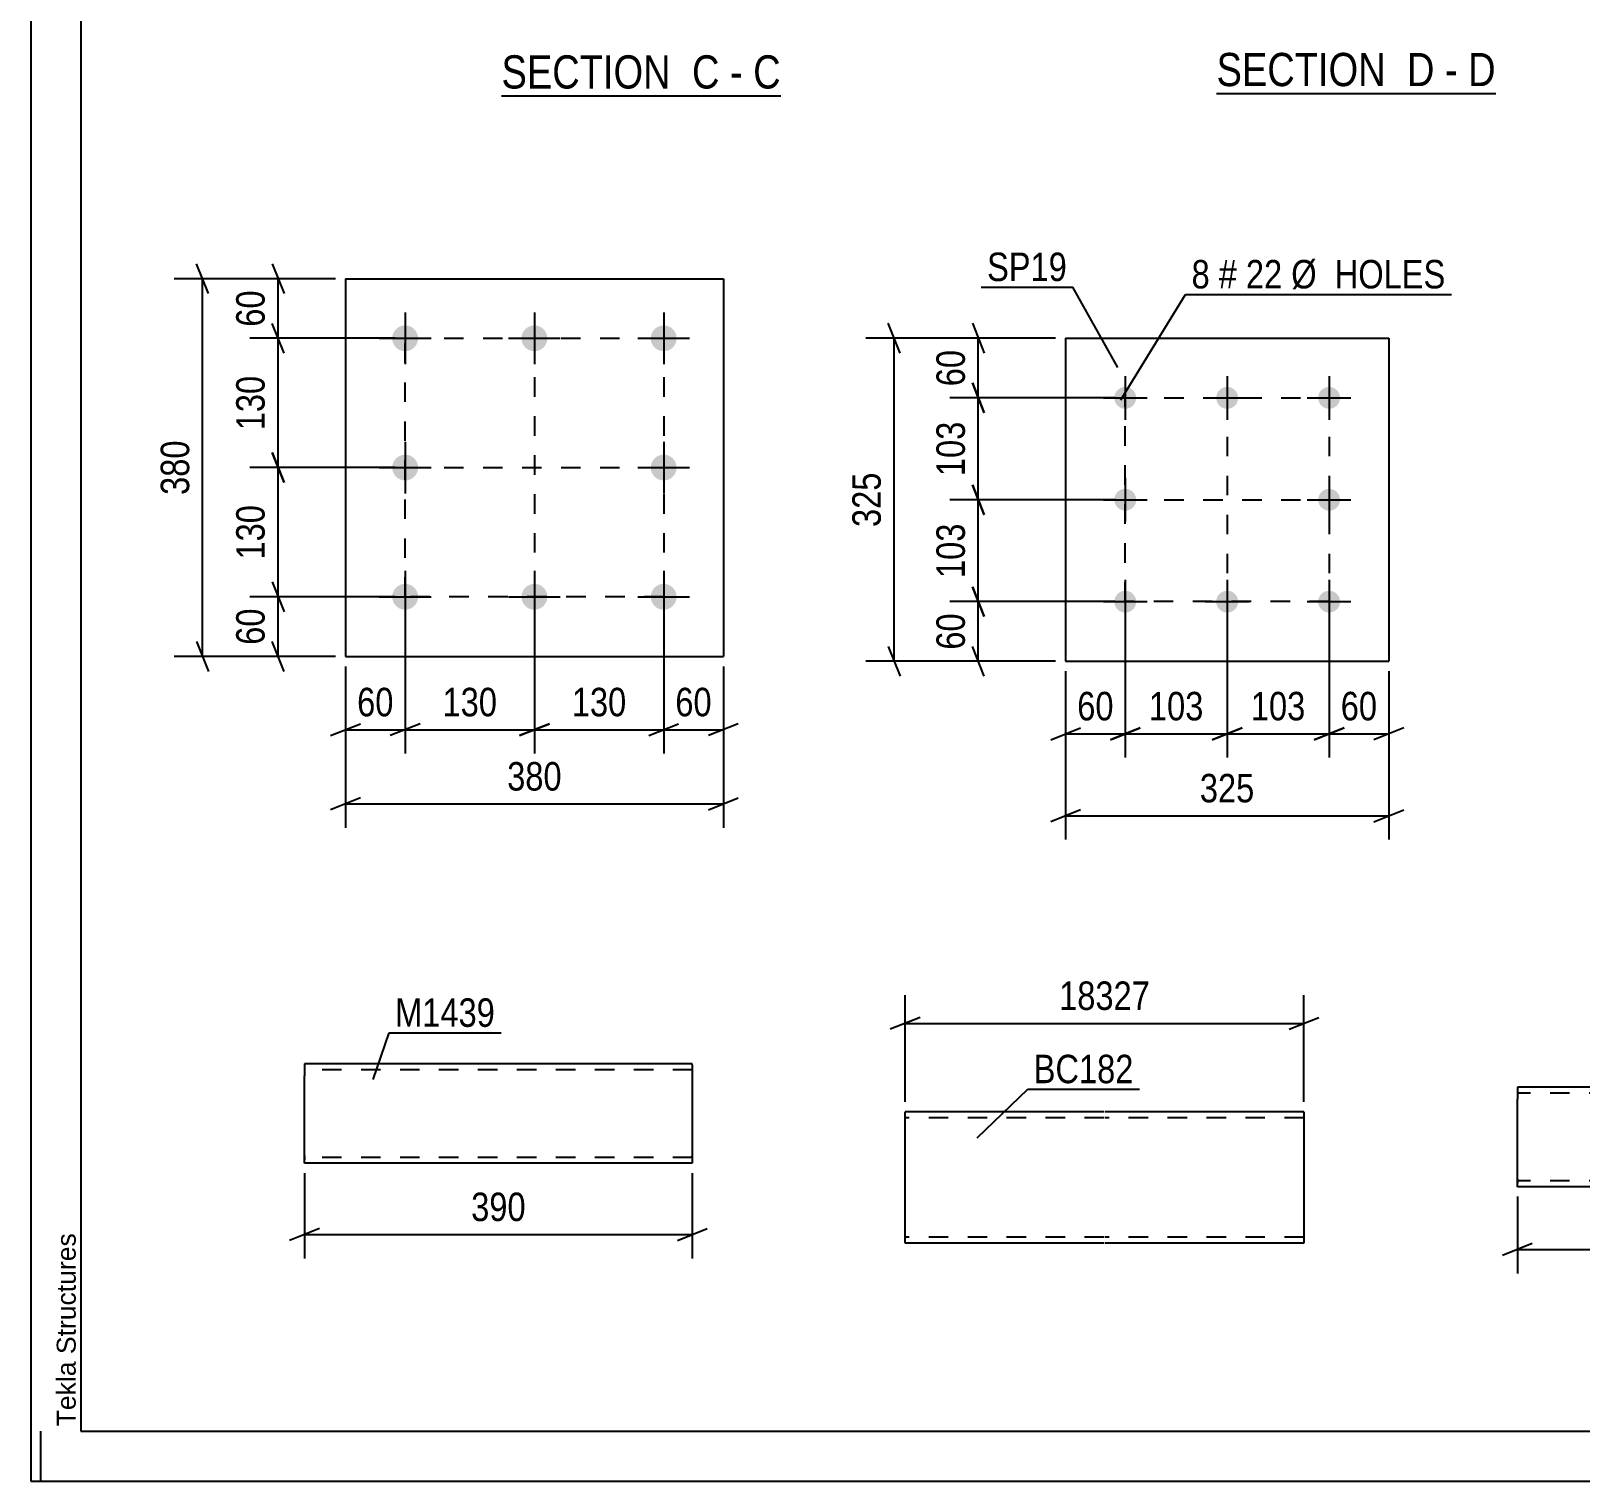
# Model space of a CAD drawing. Header units: millimetres. Extents: x 0 to 841, y 0 to 594.
# Drawn here: x 0 to 155.8, y 0 to 145.9 of the extents above; entities that cross this region are included whole.
import ezdxf

# ---------------------------------------------------------------- set-up
doc = ezdxf.new("R2010")
doc.units = ezdxf.units.MM
doc.linetypes.add('DXK_LINE_DOT2', pattern=[3.9198, 1.9599, -1.9599])
doc.styles.add('Arial', font='ARIAL.TTF', dxfattribs={"height": 0.2})
doc.styles.add('Arial Narrow', font='ARIALN.TTF', dxfattribs={"height": 0.2})

# ---------------------------------------------------------------- blocks, each defined once
blk = doc.blocks.new('Unknown-814761001-1137')
at = {"color": 5, "linetype": 'Continuous'}
for p, q in [((0, 594), (0, 0)), ((5, 589), (5, 5)), ((1, 0), (1, 5)), ((5, 5), (836, 5)), ((0, 0), (841, 0))]:
    blk.add_line(p, q, dxfattribs=at)
at = {"color": 174, "linetype": 'Continuous', "style": 'Arial'}
blk.add_text('Tekla Structures', height=1.9102, rotation=90, dxfattribs=at).set_placement((4.5, 5.5))
blk = doc.blocks.new('Unknown-814761001-19 - 5785')
at = {"color": 6, "linetype": 'Continuous'}
blk.add_line((119.23, 139.57), (147.3, 139.57), dxfattribs=at)
at = {"color": 0, "linetype": 'Continuous'}
for points in [[(137.33, 140.32), (137.33, 143.82), (119.23, 143.82), (119.23, 140.32)], [(141.15, 140.32), (141.15, 143.82), (138.38, 143.82), (138.38, 140.32)], [(143.48, 140.32), (143.48, 143.82), (142.2, 143.82), (142.2, 140.32)], [(147.3, 140.32), (147.3, 143.82), (144.53, 143.82), (144.53, 140.32)]]:
    blk.add_wipeout(points, dxfattribs=at)
at = {"color": 7, "linetype": 'Continuous', "style": 'Arial Narrow'}
for s, p in [('SECTION ', (119.23, 140.32)), ('D', (138.38, 140.32)), ('D', (144.53, 140.32)), ('-', (142.2, 140.32))]:
    blk.add_text(s, height=3.34, dxfattribs=at).set_placement(p)
blk = doc.blocks.new('Unknown-814761001-13 - 5475')
at = {"color": 6, "linetype": 'Continuous'}
blk.add_line((47.32, 139.33), (75.4, 139.33), dxfattribs=at)
at = {"color": 0, "linetype": 'Continuous'}
for points in [[(65.43, 140.08), (65.43, 143.58), (47.32, 143.58), (47.32, 140.08)], [(69.25, 140.08), (69.25, 143.58), (66.48, 143.58), (66.48, 140.08)], [(71.58, 140.08), (71.58, 143.58), (70.3, 143.58), (70.3, 140.08)], [(75.4, 140.08), (75.4, 143.58), (72.63, 143.58), (72.63, 140.08)]]:
    blk.add_wipeout(points, dxfattribs=at)
at = {"color": 7, "linetype": 'Continuous', "style": 'Arial Narrow'}
for s, p in [('SECTION ', (47.32, 140.08)), ('C', (66.48, 140.08)), ('C', (72.63, 140.08)), ('-', (70.3, 140.08))]:
    blk.add_text(s, height=3.34, dxfattribs=at).set_placement(p)
blk = doc.blocks.new('Part-814761001-10056 - 10055')
at = {"color": 2, "linetype": 'Continuous'}
for p, q in [((149.48, 39.61), (149.48, 38.41)), ((186.09, 39.61), (149.48, 39.61)), ((186.09, 39.52), (186.09, 39.61)), ((186.09, 39.52), (186.09, 38.41)), ((149.48, 30.35), (149.48, 38.41)), ((186.09, 38.41), (186.09, 29.61)), ((149.48, 29.71), (149.48, 30.35)), ((149.48, 29.61), (149.48, 29.71)), ((186.09, 29.61), (149.48, 29.61))]:
    blk.add_line(p, q, dxfattribs=at)
at = {"color": 7, "linetype": 'DXK_LINE_DOT2'}
for p, q in [((186.09, 39.01), (149.48, 39.01)), ((186.09, 39.26), (186.09, 38.41)), ((149.48, 30.35), (149.48, 29.97)), ((149.48, 30.21), (149.48, 30.26)), ((186.09, 30.21), (149.48, 30.21)), ((149.48, 29.61), (149.48, 29.61)), ((186.09, 30.26), (186.09, 30.35)), ((186.09, 30.21), (186.09, 30.26)), ((186.09, 30.21), (186.09, 30.26))]:
    blk.add_line(p, q, dxfattribs=at)
blk = doc.blocks.new('Part-814761001-10106 - 10105')
at = {"color": 2, "linetype": 'Continuous'}
for p, q in [((27.51, 41.96), (27.51, 40.76)), ((66.51, 41.96), (27.51, 41.96)), ((27.51, 32.7), (27.51, 40.76)), ((66.51, 41.87), (66.51, 41.96)), ((66.51, 41.87), (66.51, 40.76)), ((66.51, 40.76), (66.51, 31.96)), ((27.51, 32.05), (27.51, 32.7)), ((27.51, 31.96), (27.51, 32.05)), ((66.51, 31.96), (27.51, 31.96))]:
    blk.add_line(p, q, dxfattribs=at)
at = {"color": 7, "linetype": 'DXK_LINE_DOT2'}
for p, q in [((66.51, 41.36), (27.51, 41.36)), ((66.51, 41.61), (66.51, 40.76)), ((27.51, 32.7), (27.51, 32.31)), ((27.51, 32.56), (27.51, 32.6)), ((66.51, 32.56), (27.51, 32.56)), ((27.51, 31.96), (27.51, 31.96)), ((66.51, 32.6), (66.51, 32.7)), ((66.51, 32.56), (66.51, 32.6)), ((66.51, 32.56), (66.51, 32.6))]:
    blk.add_line(p, q, dxfattribs=at)
blk = doc.blocks.new('Part-814761001-9931 - 9930')
at = {"color": 2, "linetype": 'Continuous'}
for p, q in [((107.92, 37.13), (87.92, 37.13)), ((87.92, 24.02), (87.92, 37.13)), ((128.02, 37.13), (108.02, 37.13)), ((128.02, 37.13), (128.02, 23.93)), ((87.92, 23.93), (87.92, 24.02)), ((107.92, 23.93), (87.92, 23.93)), ((128.02, 23.93), (108.02, 23.93))]:
    blk.add_line(p, q, dxfattribs=at)
at = {"color": 7, "linetype": 'DXK_LINE_DOT2'}
for p, q in [((107.92, 36.53), (87.92, 36.53)), ((128.02, 36.53), (108.02, 36.53)), ((128.02, 37.04), (128.02, 37.13)), ((87.92, 24.53), (87.92, 24.58)), ((107.92, 24.53), (87.92, 24.53)), ((128.02, 24.53), (108.02, 24.53)), ((128.02, 24.53), (128.02, 24.58))]:
    blk.add_line(p, q, dxfattribs=at)
blk = doc.blocks.new('Part-814761001-9940 - 9939')
at = {"color": 2, "linetype": 'Continuous'}
for p, q in [((104.05, 114.96), (104.05, 82.46)), ((104.05, 114.96), (136.55, 114.96)), ((136.55, 114.96), (136.55, 82.46)), ((104.05, 82.46), (136.55, 82.46))]:
    blk.add_line(p, q, dxfattribs=at)
blk = doc.blocks.new('Bolt-814761001-9941 - 9939')
at = {"linetype": 'Continuous'}
for points in [[(110.05, 110.06, -1), (110.05, 107.86, -1)], [(120.3, 110.06, -1), (120.3, 107.86, -1)], [(130.55, 110.06, -1), (130.55, 107.86, -1)], [(110.05, 99.81, -1), (110.05, 97.61, -1)], [(130.55, 99.81, -1), (130.55, 97.61, -1)], [(110.05, 89.56, -1), (110.05, 87.36, -1)], [(120.3, 89.56, -1), (120.3, 87.36, -1)], [(130.55, 89.56, -1), (130.55, 87.36, -1)]]:
    blk.add_hatch(color=1, dxfattribs=at).paths.add_polyline_path(points)
at = {"color": 1, "linetype": 'Continuous'}
for p, q in [((110.05, 111.16), (110.05, 106.76)), ((120.3, 111.16), (120.3, 106.76)), ((130.55, 111.16), (130.55, 106.76)), ((107.85, 108.96), (112.25, 108.96)), ((118.1, 108.96), (122.5, 108.96)), ((128.35, 108.96), (132.75, 108.96)), ((110.05, 100.91), (110.05, 96.51)), ((130.55, 100.91), (130.55, 96.51)), ((107.85, 98.71), (112.25, 98.71)), ((128.35, 98.71), (132.75, 98.71)), ((110.05, 90.66), (110.05, 86.26)), ((120.3, 90.66), (120.3, 86.26)), ((130.55, 90.66), (130.55, 86.26)), ((107.85, 88.46), (112.25, 88.46)), ((118.1, 88.46), (122.5, 88.46)), ((128.35, 88.46), (132.75, 88.46))]:
    blk.add_line(p, q, dxfattribs=at)
blk = doc.blocks.new('Part-814761001-10003 - 10002')
at = {"color": 2, "linetype": 'Continuous'}
for p, q in [((31.63, 120.95), (31.63, 82.95)), ((31.63, 120.95), (69.63, 120.95)), ((69.63, 120.95), (69.63, 82.95)), ((31.63, 82.95), (69.63, 82.95))]:
    blk.add_line(p, q, dxfattribs=at)
blk = doc.blocks.new('Bolt-814761001-10004 - 10002')
at = {"linetype": 'Continuous'}
for points in [[(37.63, 116.25, -1), (37.63, 113.65, -1)], [(50.63, 116.25, -1), (50.63, 113.65, -1)], [(63.63, 116.25, -1), (63.63, 113.65, -1)], [(37.63, 103.25, -1), (37.63, 100.65, -1)], [(63.63, 103.25, -1), (63.63, 100.65, -1)], [(37.63, 90.25, -1), (37.63, 87.65, -1)], [(50.63, 90.25, -1), (50.63, 87.65, -1)], [(63.63, 90.25, -1), (63.63, 87.65, -1)]]:
    blk.add_hatch(color=1, dxfattribs=at).paths.add_polyline_path(points)
at = {"color": 1, "linetype": 'Continuous'}
for p, q in [((37.63, 117.55), (37.63, 112.35)), ((50.63, 117.55), (50.63, 112.35)), ((63.63, 117.55), (63.63, 112.35)), ((35.03, 114.95), (40.23, 114.95)), ((48.03, 114.95), (53.23, 114.95)), ((61.03, 114.95), (66.23, 114.95)), ((37.63, 104.55), (37.63, 99.35)), ((63.63, 104.55), (63.63, 99.35)), ((35.03, 101.95), (40.23, 101.95)), ((61.03, 101.95), (66.23, 101.95)), ((37.63, 91.55), (37.63, 86.35)), ((50.63, 91.55), (50.63, 86.35)), ((63.63, 91.55), (63.63, 86.35)), ((35.03, 88.95), (40.23, 88.95)), ((48.03, 88.95), (53.23, 88.95)), ((61.03, 88.95), (66.23, 88.95))]:
    blk.add_line(p, q, dxfattribs=at)
blk = doc.blocks.new('Rectangle-814761001-10882 - 9939')
at = {"color": 1, "linetype": 'DXK_LINE_DOT2'}
blk.add_lwpolyline([(110.05, 108.96), (130.55, 108.96), (130.55, 88.46), (110.05, 88.46), (110.05, 108.96)], close=True, dxfattribs=at)
blk = doc.blocks.new('Rectangle-814761001-10872 - 10002')
at = {"color": 1, "linetype": 'DXK_LINE_DOT2'}
blk.add_lwpolyline([(37.63, 114.95), (63.63, 114.95), (63.63, 88.95), (37.63, 88.95), (37.63, 114.95)], close=True, dxfattribs=at)
blk = doc.blocks.new('Line-814761001-11055 - 9939')
at = {"color": 1, "linetype": 'DXK_LINE_DOT2'}
blk.add_line((120.3, 108.96), (120.3, 88.46), dxfattribs=at)
blk = doc.blocks.new('Line-814761001-11041 - 10002')
at = {"color": 1, "linetype": 'DXK_LINE_DOT2'}
blk.add_line((50.63, 114.95), (50.63, 88.95), dxfattribs=at)
blk = doc.blocks.new('Line-814761001-11062 - 9939')
at = {"color": 1, "linetype": 'DXK_LINE_DOT2'}
blk.add_line((110.05, 98.71), (130.55, 98.71), dxfattribs=at)
blk = doc.blocks.new('Line-814761001-11048 - 10002')
at = {"color": 1, "linetype": 'DXK_LINE_DOT2'}
blk.add_line((37.63, 101.95), (63.63, 101.95), dxfattribs=at)
blk = doc.blocks.new('StraightDimension-814761001-10277 - 10055')
at = {"color": 7, "linetype": 'Continuous'}
for p, q in [((149.48, 28.61), (149.48, 20.88)), ((186.09, 28.61), (186.09, 20.88)), ((150.98, 23.88), (147.98, 22.68)), ((184.59, 22.68), (187.59, 23.88)), ((149.48, 23.28), (186.09, 23.28))]:
    blk.add_line(p, q, dxfattribs=at)
at = {"color": 0}
blk.add_wipeout([(171.13, 24.03), (171.13, 28.23), (164.44, 28.23), (164.44, 24.03)], dxfattribs=at)
at = {"color": 3, "style": 'Arial Narrow'}
blk.add_text('366', height=2.863, dxfattribs=at).set_placement((165.04, 24.63))
blk = doc.blocks.new('StraightDimension-814761001-10317 - 10105')
at = {"color": 7, "linetype": 'Continuous'}
for p, q in [((27.51, 30.96), (27.51, 22.4)), ((66.51, 30.96), (66.51, 22.4)), ((29.01, 25.4), (26.01, 24.2)), ((65.01, 24.2), (68.01, 25.4)), ((27.51, 24.8), (66.51, 24.8))]:
    blk.add_line(p, q, dxfattribs=at)
at = {"color": 0}
blk.add_wipeout([(50.35, 25.55), (50.35, 29.75), (43.67, 29.75), (43.67, 25.55)], dxfattribs=at)
at = {"color": 3, "style": 'Arial Narrow'}
blk.add_text('390', height=2.863, dxfattribs=at).set_placement((44.27, 26.15))
blk = doc.blocks.new('StraightDimension-814761001-10145 - 9930')
at = {"color": 7, "linetype": 'Continuous'}
for p, q in [((87.92, 38.13), (87.92, 48.89)), ((128.02, 38.13), (128.02, 48.89)), ((89.42, 46.64), (86.42, 45.44)), ((87.92, 46.04), (128.02, 46.04)), ((126.52, 45.44), (129.52, 46.64))]:
    blk.add_line(p, q, dxfattribs=at)
at = {"color": 0}
blk.add_wipeout([(113.14, 46.79), (113.14, 50.99), (102.8, 50.99), (102.8, 46.79)], dxfattribs=at)
at = {"color": 3, "style": 'Arial Narrow'}
blk.add_text('18327', height=2.863, dxfattribs=at).set_placement((103.4, 47.39))
blk = doc.blocks.new('StraightDimension-814761001-10151 - 9939')
at = {"color": 7, "linetype": 'Continuous'}
for p, q in [((94.67, 100.21), (95.87, 97.21)), ((109.05, 98.71), (92.42, 98.71)), ((95.27, 88.46), (95.27, 98.71)), ((95.87, 86.96), (94.67, 89.96)), ((109.05, 88.46), (92.42, 88.46))]:
    blk.add_line(p, q, dxfattribs=at)
at = {"color": 0}
blk.add_wipeout([(94.52, 96.92), (90.32, 96.92), (90.32, 90.24), (94.52, 90.24)], dxfattribs=at)
at = {"color": 3, "style": 'Arial Narrow'}
blk.add_text('103', height=2.863, rotation=90.0002, dxfattribs=at).set_placement((93.92, 90.84))
blk = doc.blocks.new('StraightDimension-814761001-10172 - 9939')
at = {"color": 7, "linetype": 'Continuous'}
for p, q in [((110.05, 87.46), (110.05, 72.77)), ((104.05, 81.46), (104.05, 72.77)), ((102.55, 74.57), (105.55, 75.77)), ((104.05, 75.17), (110.05, 75.17)), ((111.55, 75.77), (108.55, 74.57))]:
    blk.add_line(p, q, dxfattribs=at)
at = {"color": 0}
blk.add_wipeout([(109.47, 75.92), (109.47, 80.12), (104.62, 80.12), (104.62, 75.92)], dxfattribs=at)
at = {"color": 3, "style": 'Arial Narrow'}
blk.add_text('60', height=2.863, dxfattribs=at).set_placement((105.22, 76.52))
blk = doc.blocks.new('StraightDimension-814761001-10149 - 9939')
at = {"color": 7, "linetype": 'Continuous'}
for p, q in [((94.67, 116.46), (95.87, 113.46)), ((103.05, 114.96), (92.42, 114.96)), ((95.27, 108.96), (95.27, 114.96)), ((95.87, 107.46), (94.67, 110.46)), ((109.05, 108.96), (92.42, 108.96))]:
    blk.add_line(p, q, dxfattribs=at)
at = {"color": 0}
blk.add_wipeout([(94.52, 114.39), (90.32, 114.39), (90.32, 109.53), (94.52, 109.53)], dxfattribs=at)
at = {"color": 3, "style": 'Arial Narrow'}
blk.add_text('60', height=2.863, rotation=90.0002, dxfattribs=at).set_placement((93.92, 110.13))
blk = doc.blocks.new('StraightDimension-814761001-10150 - 9939')
at = {"color": 7, "linetype": 'Continuous'}
for p, q in [((94.67, 110.46), (95.87, 107.46)), ((109.05, 108.96), (92.42, 108.96)), ((95.27, 98.71), (95.27, 108.96)), ((95.87, 97.21), (94.67, 100.21)), ((109.05, 98.71), (92.42, 98.71))]:
    blk.add_line(p, q, dxfattribs=at)
at = {"color": 0}
blk.add_wipeout([(94.52, 107.17), (90.32, 107.17), (90.32, 100.49), (94.52, 100.49)], dxfattribs=at)
at = {"color": 3, "style": 'Arial Narrow'}
blk.add_text('103', height=2.863, rotation=90.0002, dxfattribs=at).set_placement((93.92, 101.09))
blk = doc.blocks.new('StraightDimension-814761001-10152 - 9939')
at = {"color": 7, "linetype": 'Continuous'}
for p, q in [((94.67, 89.96), (95.87, 86.96)), ((109.05, 88.46), (92.42, 88.46)), ((95.27, 82.46), (95.27, 88.46)), ((95.87, 80.96), (94.67, 83.96)), ((103.05, 82.46), (92.42, 82.46))]:
    blk.add_line(p, q, dxfattribs=at)
at = {"color": 0}
blk.add_wipeout([(94.52, 87.89), (90.32, 87.89), (90.32, 83.03), (94.52, 83.03)], dxfattribs=at)
at = {"color": 3, "style": 'Arial Narrow'}
blk.add_text('60', height=2.863, rotation=90.0002, dxfattribs=at).set_placement((93.92, 83.63))
blk = doc.blocks.new('StraightDimension-814761001-10165 - 9939')
at = {"color": 7, "linetype": 'Continuous'}
for p, q in [((87.41, 113.46), (86.21, 116.46)), ((103.05, 114.96), (83.96, 114.96)), ((86.81, 82.46), (86.81, 114.96)), ((86.21, 83.96), (87.41, 80.96)), ((103.05, 82.46), (83.96, 82.46))]:
    blk.add_line(p, q, dxfattribs=at)
at = {"color": 0}
blk.add_wipeout([(86.06, 102.05), (81.86, 102.05), (81.86, 95.37), (86.06, 95.37)], dxfattribs=at)
at = {"color": 3, "style": 'Arial Narrow'}
blk.add_text('325', height=2.863, rotation=90.0002, dxfattribs=at).set_placement((85.46, 95.97))
blk = doc.blocks.new('StraightDimension-814761001-10169 - 9939')
at = {"color": 7, "linetype": 'Continuous'}
for p, q in [((130.55, 87.46), (130.55, 72.77)), ((136.55, 81.46), (136.55, 72.77)), ((129.05, 74.57), (132.05, 75.77)), ((130.55, 75.17), (136.55, 75.17)), ((138.05, 75.77), (135.05, 74.57))]:
    blk.add_line(p, q, dxfattribs=at)
at = {"color": 0}
blk.add_wipeout([(135.97, 75.92), (135.97, 80.12), (131.12, 80.12), (131.12, 75.92)], dxfattribs=at)
at = {"color": 3, "style": 'Arial Narrow'}
blk.add_text('60', height=2.863, dxfattribs=at).set_placement((131.72, 76.52))
blk = doc.blocks.new('StraightDimension-814761001-10170 - 9939')
at = {"color": 7, "linetype": 'Continuous'}
for p, q in [((120.3, 87.46), (120.3, 72.77)), ((130.55, 87.46), (130.55, 72.77)), ((118.8, 74.57), (121.8, 75.77)), ((120.3, 75.17), (130.55, 75.17)), ((132.05, 75.77), (129.05, 74.57))]:
    blk.add_line(p, q, dxfattribs=at)
at = {"color": 0}
blk.add_wipeout([(128.76, 75.92), (128.76, 80.12), (122.08, 80.12), (122.08, 75.92)], dxfattribs=at)
at = {"color": 3, "style": 'Arial Narrow'}
blk.add_text('103', height=2.863, dxfattribs=at).set_placement((122.68, 76.52))
blk = doc.blocks.new('StraightDimension-814761001-10171 - 9939')
at = {"color": 7, "linetype": 'Continuous'}
for p, q in [((110.05, 87.46), (110.05, 72.77)), ((120.3, 87.46), (120.3, 72.77)), ((108.55, 74.57), (111.55, 75.77)), ((110.05, 75.17), (120.3, 75.17)), ((121.8, 75.77), (118.8, 74.57))]:
    blk.add_line(p, q, dxfattribs=at)
at = {"color": 0}
blk.add_wipeout([(118.51, 75.92), (118.51, 80.12), (111.83, 80.12), (111.83, 75.92)], dxfattribs=at)
at = {"color": 3, "style": 'Arial Narrow'}
blk.add_text('103', height=2.863, dxfattribs=at).set_placement((112.43, 76.52))
blk = doc.blocks.new('StraightDimension-814761001-10185 - 9939')
at = {"color": 7, "linetype": 'Continuous'}
for p, q in [((104.05, 81.46), (104.05, 64.52)), ((136.55, 81.46), (136.55, 64.52)), ((105.55, 67.52), (102.55, 66.32)), ((135.05, 66.32), (138.05, 67.52)), ((104.05, 66.92), (136.55, 66.92))]:
    blk.add_line(p, q, dxfattribs=at)
at = {"color": 0}
blk.add_wipeout([(123.64, 67.67), (123.64, 71.87), (116.95, 71.87), (116.95, 67.67)], dxfattribs=at)
at = {"color": 3, "style": 'Arial Narrow'}
blk.add_text('325', height=2.863, dxfattribs=at).set_placement((117.55, 68.27))
blk = doc.blocks.new('StraightDimension-814761001-10237 - 10002')
at = {"color": 7, "linetype": 'Continuous'}
for p, q in [((24.25, 122.45), (25.45, 119.45)), ((30.63, 120.95), (22, 120.95)), ((24.85, 114.95), (24.85, 120.95)), ((25.45, 113.45), (24.25, 116.45)), ((36.63, 114.95), (22, 114.95))]:
    blk.add_line(p, q, dxfattribs=at)
at = {"color": 0}
blk.add_wipeout([(24.1, 120.37), (19.9, 120.37), (19.9, 115.52), (24.1, 115.52)], dxfattribs=at)
at = {"color": 3, "style": 'Arial Narrow'}
blk.add_text('60', height=2.863, rotation=90.0002, dxfattribs=at).set_placement((23.5, 116.12))
blk = doc.blocks.new('StraightDimension-814761001-10240 - 10002')
at = {"color": 7, "linetype": 'Continuous'}
for p, q in [((24.25, 90.45), (25.45, 87.45)), ((36.63, 88.95), (22, 88.95)), ((24.85, 82.95), (24.85, 88.95)), ((25.45, 81.45), (24.25, 84.45)), ((30.63, 82.95), (22, 82.95))]:
    blk.add_line(p, q, dxfattribs=at)
at = {"color": 0}
blk.add_wipeout([(24.1, 88.37), (19.9, 88.37), (19.9, 83.52), (24.1, 83.52)], dxfattribs=at)
at = {"color": 3, "style": 'Arial Narrow'}
blk.add_text('60', height=2.863, rotation=90.0002, dxfattribs=at).set_placement((23.5, 84.12))
blk = doc.blocks.new('StraightDimension-814761001-10273 - 10002')
at = {"color": 7, "linetype": 'Continuous'}
for p, q in [((31.63, 81.95), (31.63, 65.71)), ((69.63, 81.95), (69.63, 65.71)), ((33.13, 68.71), (30.13, 67.51)), ((68.13, 67.51), (71.13, 68.71)), ((31.63, 68.11), (69.63, 68.11))]:
    blk.add_line(p, q, dxfattribs=at)
at = {"color": 0}
blk.add_wipeout([(53.97, 68.86), (53.97, 73.06), (47.29, 73.06), (47.29, 68.86)], dxfattribs=at)
at = {"color": 3, "style": 'Arial Narrow'}
blk.add_text('380', height=2.863, dxfattribs=at).set_placement((47.89, 69.46))
blk = doc.blocks.new('StraightDimension-814761001-10238 - 10002')
at = {"color": 7, "linetype": 'Continuous'}
for p, q in [((25.45, 113.45), (24.25, 116.45)), ((36.63, 114.95), (22, 114.95)), ((24.85, 101.95), (24.85, 114.95)), ((24.25, 103.45), (25.45, 100.45)), ((36.63, 101.95), (22, 101.95))]:
    blk.add_line(p, q, dxfattribs=at)
at = {"color": 0}
blk.add_wipeout([(24.1, 111.79), (19.9, 111.79), (19.9, 105.1), (24.1, 105.1)], dxfattribs=at)
at = {"color": 3, "style": 'Arial Narrow'}
blk.add_text('130', height=2.863, rotation=90.0002, dxfattribs=at).set_placement((23.5, 105.7))
blk = doc.blocks.new('StraightDimension-814761001-10239 - 10002')
at = {"color": 7, "linetype": 'Continuous'}
for p, q in [((25.45, 100.45), (24.25, 103.45)), ((36.63, 101.95), (22, 101.95)), ((24.85, 88.95), (24.85, 101.95)), ((24.25, 90.45), (25.45, 87.45)), ((36.63, 88.95), (22, 88.95))]:
    blk.add_line(p, q, dxfattribs=at)
at = {"color": 0}
blk.add_wipeout([(24.1, 98.79), (19.9, 98.79), (19.9, 92.1), (24.1, 92.1)], dxfattribs=at)
at = {"color": 3, "style": 'Arial Narrow'}
blk.add_text('130', height=2.863, rotation=90.0002, dxfattribs=at).set_placement((23.5, 92.7))
blk = doc.blocks.new('StraightDimension-814761001-10253 - 10002')
at = {"color": 7, "linetype": 'Continuous'}
for p, q in [((17.86, 119.45), (16.66, 122.45)), ((30.63, 120.95), (14.41, 120.95)), ((17.26, 82.95), (17.26, 120.95)), ((16.66, 84.45), (17.86, 81.45)), ((30.63, 82.95), (14.41, 82.95))]:
    blk.add_line(p, q, dxfattribs=at)
at = {"color": 0}
blk.add_wipeout([(16.51, 105.29), (12.31, 105.29), (12.31, 98.6), (16.51, 98.6)], dxfattribs=at)
at = {"color": 3, "style": 'Arial Narrow'}
blk.add_text('380', height=2.863, rotation=90.0002, dxfattribs=at).set_placement((15.91, 99.2))
blk = doc.blocks.new('StraightDimension-814761001-10257 - 10002')
at = {"color": 7, "linetype": 'Continuous'}
for p, q in [((63.63, 87.95), (63.63, 73.18)), ((69.63, 81.95), (69.63, 73.18)), ((62.13, 74.98), (65.13, 76.18)), ((63.63, 75.58), (69.63, 75.58)), ((71.13, 76.18), (68.13, 74.98))]:
    blk.add_line(p, q, dxfattribs=at)
at = {"color": 0}
blk.add_wipeout([(69.06, 76.33), (69.06, 80.53), (64.2, 80.53), (64.2, 76.33)], dxfattribs=at)
at = {"color": 3, "style": 'Arial Narrow'}
blk.add_text('60', height=2.863, dxfattribs=at).set_placement((64.8, 76.93))
blk = doc.blocks.new('StraightDimension-814761001-10258 - 10002')
at = {"color": 7, "linetype": 'Continuous'}
for p, q in [((50.63, 87.95), (50.63, 73.18)), ((63.63, 87.95), (63.63, 73.18)), ((52.13, 76.18), (49.13, 74.98)), ((50.63, 75.58), (63.63, 75.58)), ((62.13, 74.98), (65.13, 76.18))]:
    blk.add_line(p, q, dxfattribs=at)
at = {"color": 0}
blk.add_wipeout([(60.47, 76.33), (60.47, 80.53), (53.79, 80.53), (53.79, 76.33)], dxfattribs=at)
at = {"color": 3, "style": 'Arial Narrow'}
blk.add_text('130', height=2.863, dxfattribs=at).set_placement((54.39, 76.93))
blk = doc.blocks.new('StraightDimension-814761001-10259 - 10002')
at = {"color": 7, "linetype": 'Continuous'}
for p, q in [((37.63, 87.95), (37.63, 73.18)), ((50.63, 87.95), (50.63, 73.18)), ((39.13, 76.18), (36.13, 74.98)), ((37.63, 75.58), (50.63, 75.58)), ((49.13, 74.98), (52.13, 76.18))]:
    blk.add_line(p, q, dxfattribs=at)
at = {"color": 0}
blk.add_wipeout([(47.47, 76.33), (47.47, 80.53), (40.79, 80.53), (40.79, 76.33)], dxfattribs=at)
at = {"color": 3, "style": 'Arial Narrow'}
blk.add_text('130', height=2.863, dxfattribs=at).set_placement((41.39, 76.93))
blk = doc.blocks.new('StraightDimension-814761001-10260 - 10002')
at = {"color": 7, "linetype": 'Continuous'}
for p, q in [((37.63, 87.95), (37.63, 73.18)), ((31.63, 81.95), (31.63, 73.18)), ((30.13, 74.98), (33.13, 76.18)), ((31.63, 75.58), (37.63, 75.58)), ((39.13, 76.18), (36.13, 74.98))]:
    blk.add_line(p, q, dxfattribs=at)
at = {"color": 0}
blk.add_wipeout([(37.06, 76.33), (37.06, 80.53), (32.2, 80.53), (32.2, 76.33)], dxfattribs=at)
at = {"color": 3, "style": 'Arial Narrow'}
blk.add_text('60', height=2.863, dxfattribs=at).set_placement((32.8, 76.93))
blk = doc.blocks.new('Mark-814761001-10347 - 10105')
at = {"color": 0}
blk.add_wipeout([(46.67, 45.69), (46.67, 48.69), (36.62, 48.69), (36.62, 45.69)], dxfattribs=at)
blk.add_wipeout([(46.67, 45.69), (46.67, 48.69), (36.62, 48.69), (36.62, 45.69)], dxfattribs=at)
at = {"color": 30, "linetype": 'Continuous'}
for p, q in [((34.42, 40.39), (36.02, 45.09)), ((36.02, 45.09), (47.27, 45.09))]:
    blk.add_line(p, q, dxfattribs=at)
at = {"color": 3, "style": 'Arial Narrow'}
blk.add_text('M1439', height=2.863, dxfattribs=at).set_placement((36.62, 45.69))
blk = doc.blocks.new('Mark-814761001-11691 - 9930')
at = {"color": 0}
blk.add_wipeout([(110.89, 40.02), (110.89, 43.02), (100.84, 43.02), (100.84, 40.02)], dxfattribs=at)
blk.add_wipeout([(110.89, 40.02), (110.89, 43.02), (100.84, 43.02), (100.84, 40.02)], dxfattribs=at)
at = {"color": 30, "linetype": 'Continuous'}
for p, q in [((95.16, 34.54), (100.24, 39.42)), ((100.24, 39.42), (111.49, 39.42))]:
    blk.add_line(p, q, dxfattribs=at)
at = {"color": 3, "style": 'Arial Narrow'}
blk.add_text('BC182', height=2.863, dxfattribs=at).set_placement((100.84, 40.02))
blk = doc.blocks.new('Mark-814761001-10326 - 9939')
at = {"color": 0}
blk.add_wipeout([(104.18, 120.71), (104.18, 123.71), (96.15, 123.71), (96.15, 120.71)], dxfattribs=at)
blk.add_wipeout([(104.18, 120.71), (104.18, 123.71), (96.15, 123.71), (96.15, 120.71)], dxfattribs=at)
at = {"color": 30, "linetype": 'Continuous'}
for p in [(95.55, 120.11), (109.3, 112)]:
    blk.add_line(p, (104.78, 120.11), dxfattribs=at)
at = {"color": 3, "style": 'Arial Narrow'}
blk.add_text('SP19', height=2.863, dxfattribs=at).set_placement((96.15, 120.71))
blk = doc.blocks.new('Mark-814761001-10329 - 9939')
at = {"color": 0}
for points in [[(118.55, 119.97), (118.55, 122.97), (116.72, 122.97), (116.72, 119.97)], [(121.28, 119.97), (121.28, 122.97), (119.45, 122.97), (119.45, 119.97)], [(125.84, 119.97), (125.84, 122.97), (122.18, 122.97), (122.18, 119.97)], [(142.26, 119.97), (142.26, 122.97), (126.74, 122.97), (126.74, 119.97)]]:
    blk.add_wipeout(points, dxfattribs=at)
for points in [[(118.55, 119.97), (118.55, 122.97), (116.72, 122.97), (116.72, 119.97)], [(121.28, 119.97), (121.28, 122.97), (119.45, 122.97), (119.45, 119.97)], [(125.84, 119.97), (125.84, 122.97), (122.18, 122.97), (122.18, 119.97)], [(142.26, 119.97), (142.26, 122.97), (126.74, 122.97), (126.74, 119.97)]]:
    blk.add_wipeout(points, dxfattribs=at)
at = {"color": 7, "linetype": 'Continuous'}
for p, q in [((109.59, 108.76), (116.12, 119.37)), ((116.12, 119.37), (142.86, 119.37))]:
    blk.add_line(p, q, dxfattribs=at)
at = {"color": 3, "style": 'Arial Narrow'}
for s, height, p in [('8', 2.86, (116.72, 119.97)), ('#', 2.86, (119.45, 119.97)), ('22', 2.863, (122.18, 119.97)), ('Ø  HOLES', 2.863, (126.74, 119.97))]:
    blk.add_text(s, height=height, dxfattribs=at).set_placement(p)

msp = doc.modelspace()

# ---------------------------------------------------------------- block references
for name in ['Unknown-814761001-1137', 'Part-814761001-10003 - 10002', 'Bolt-814761001-10004 - 10002', 'Rectangle-814761001-10872 - 10002', 'Line-814761001-11041 - 10002', 'Part-814761001-9940 - 9939', 'Bolt-814761001-9941 - 9939', 'Rectangle-814761001-10882 - 9939', 'Line-814761001-11055 - 9939', 'Line-814761001-11048 - 10002', 'Line-814761001-11062 - 9939', 'Part-814761001-10106 - 10105', 'Part-814761001-10056 - 10055', 'Part-814761001-9931 - 9930']:
    msp.add_blockref(name, (0, 0))

# ---------------------------------------------------------------- next in the draw order: block references
for name in ['Unknown-814761001-13 - 5475', 'Unknown-814761001-19 - 5785', 'StraightDimension-814761001-10237 - 10002', 'StraightDimension-814761001-10149 - 9939', 'StraightDimension-814761001-10151 - 9939', 'StraightDimension-814761001-10240 - 10002', 'StraightDimension-814761001-10169 - 9939', 'StraightDimension-814761001-10145 - 9930', 'Mark-814761001-10347 - 10105', 'StraightDimension-814761001-10317 - 10105', 'StraightDimension-814761001-10277 - 10055']:
    msp.add_blockref(name, (0, 0))

# ---------------------------------------------------------------- next in the draw order: block references
for name in ['StraightDimension-814761001-10238 - 10002', 'StraightDimension-814761001-10150 - 9939', 'StraightDimension-814761001-10172 - 9939', 'StraightDimension-814761001-10170 - 9939', 'StraightDimension-814761001-10273 - 10002', 'Mark-814761001-11691 - 9930']:
    msp.add_blockref(name, (0, 0))

# ---------------------------------------------------------------- next in the draw order: block references
for name in ['StraightDimension-814761001-10239 - 10002', 'StraightDimension-814761001-10152 - 9939', 'StraightDimension-814761001-10257 - 10002']:
    msp.add_blockref(name, (0, 0))

# ---------------------------------------------------------------- next in the draw order: block references
for name in ['StraightDimension-814761001-10253 - 10002', 'StraightDimension-814761001-10165 - 9939', 'StraightDimension-814761001-10258 - 10002', 'StraightDimension-814761001-10171 - 9939']:
    msp.add_blockref(name, (0, 0))

# ---------------------------------------------------------------- next in the draw order: block references
for name in ['Mark-814761001-10326 - 9939', 'StraightDimension-814761001-10259 - 10002', 'StraightDimension-814761001-10185 - 9939']:
    msp.add_blockref(name, (0, 0))

# ---------------------------------------------------------------- next in the draw order: block references
for name in ['Mark-814761001-10329 - 9939', 'StraightDimension-814761001-10260 - 10002']:
    msp.add_blockref(name, (0, 0))

doc.saveas('drawing.dxf')
